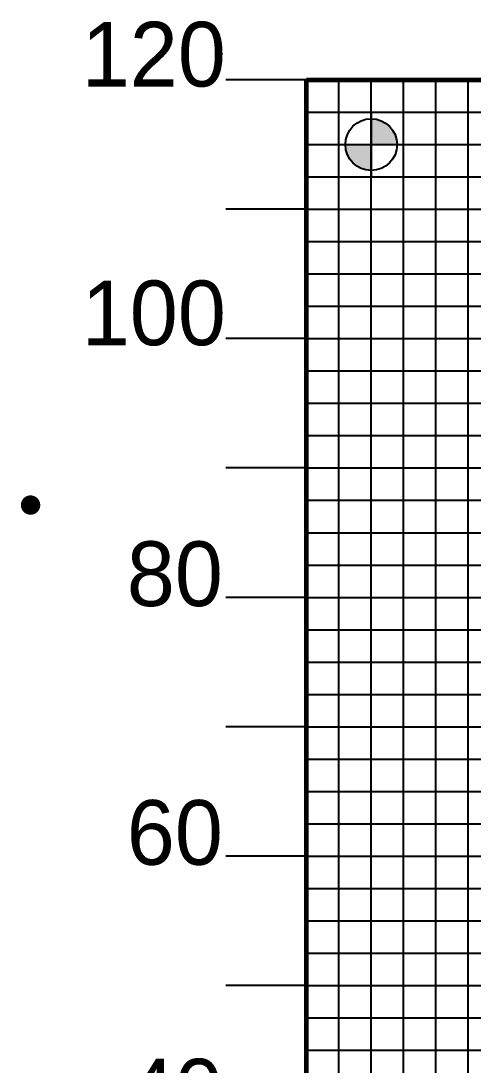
# Model space of a CAD drawing. Header units: millimetres. Extents: x -576 to 507, y -350 to 602.
# Drawn here: x -576 to -541, y 246.9 to 327.7 of the extents above; entities that cross this region are included whole.
import ezdxf

# ---------------------------------------------------------------- set-up
doc = ezdxf.new("R2010")
doc.units = ezdxf.units.MM

msp = doc.modelspace()

# ---------------------------------------------------------------- hatches: boundary and pattern name
h = msp.add_hatch(color=256)
h.dxf.hatch_style = 1
h.paths.add_polyline_path([(-438.849, 320.099), (-438.849, 318.099), (-436.849, 318.099, 0.414214)])
h.paths.add_polyline_path([(-438.849, 318.099), (-440.849, 318.099, 0.414214), (-438.849, 316.099)])
h.paths.add_polyline_path([(-548.849, 320.099), (-548.849, 318.099), (-546.849, 318.099, 0.414214)])
h.paths.add_polyline_path([(-548.849, 318.099), (-550.849, 318.099, 0.414214), (-548.849, 316.099)])
h.paths.add_polyline_path([(-548.849, 210.099), (-548.849, 208.099), (-546.849, 208.099, 0.414214)])
h.paths.add_polyline_path([(-548.849, 208.099), (-550.849, 208.099, 0.414214), (-548.849, 206.099)])
h.paths.add_polyline_path([(-438.849, 210.099), (-438.849, 208.099), (-436.849, 208.099, 0.414214)])
h.paths.add_polyline_path([(-438.849, 208.099), (-440.849, 208.099, 0.414214), (-438.849, 206.099)])

# ---------------------------------------------------------------- linework, layer by layer
for p, q in [((-553.849, 323.099), (-560.099, 323.099)), ((-551.349, 203.099), (-551.349, 323.099)), ((-548.849, 203.099), (-548.849, 323.099)), ((-546.349, 203.099), (-546.349, 323.099)), ((-546.349, 203.099), (-546.349, 323.099)), ((-546.349, 203.099), (-546.349, 323.099)), ((-546.349, 203.099), (-546.349, 323.099)), ((-543.849, 203.099), (-543.849, 323.099)), ((-541.349, 203.099), (-541.349, 323.099)), ((-541.349, 203.099), (-541.349, 323.099)), ((-541.349, 203.099), (-541.349, 323.099)), ((-541.349, 203.099), (-541.349, 323.099)), ((-553.849, 320.599), (-433.849, 320.599)), ((-548.849, 320.599), (-548.849, 315.599)), ((-548.849, 320.599), (-548.849, 315.599)), ((-553.849, 318.099), (-433.849, 318.099)), ((-551.349, 318.099), (-546.349, 318.099)), ((-551.349, 318.099), (-546.349, 318.099)), ((-548.849, 318.099), (-433.849, 318.099)), ((-553.849, 315.599), (-433.849, 315.599)), ((-553.849, 313.099), (-560.099, 313.099)), ((-553.849, 313.099), (-433.849, 313.099)), ((-553.849, 310.599), (-433.849, 310.599)), ((-553.849, 308.099), (-433.849, 308.099)), ((-553.849, 305.599), (-433.849, 305.599)), ((-553.849, 303.099), (-560.099, 303.099)), ((-553.849, 303.099), (-433.849, 303.099)), ((-548.849, 303.099), (-433.849, 303.099)), ((-553.849, 300.599), (-433.849, 300.599)), ((-553.849, 298.099), (-433.849, 298.099)), ((-553.849, 295.599), (-433.849, 295.599)), ((-553.849, 293.099), (-560.099, 293.099)), ((-553.849, 293.099), (-433.849, 293.099)), ((-553.849, 290.599), (-433.849, 290.599)), ((-553.849, 288.099), (-433.849, 288.099)), ((-548.849, 288.099), (-433.849, 288.099)), ((-553.849, 285.599), (-433.849, 285.599)), ((-553.849, 283.099), (-560.099, 283.099)), ((-553.849, 283.099), (-433.849, 283.099)), ((-553.849, 280.599), (-433.849, 280.599)), ((-553.849, 278.099), (-433.849, 278.099)), ((-553.849, 275.599), (-433.849, 275.599)), ((-553.849, 273.099), (-560.099, 273.099)), ((-553.849, 273.099), (-433.849, 273.099)), ((-548.849, 273.099), (-433.849, 273.099)), ((-553.849, 270.599), (-433.849, 270.599)), ((-553.849, 268.099), (-433.849, 268.099)), ((-553.849, 265.599), (-433.849, 265.599)), ((-553.849, 263.099), (-560.099, 263.099)), ((-553.849, 263.099), (-433.849, 263.099)), ((-553.849, 260.599), (-433.849, 260.599)), ((-553.849, 258.099), (-433.849, 258.099)), ((-548.849, 258.099), (-433.849, 258.099)), ((-553.849, 255.599), (-433.849, 255.599)), ((-553.849, 253.099), (-560.099, 253.099)), ((-553.849, 253.099), (-433.849, 253.099)), ((-553.849, 250.599), (-433.849, 250.599)), ((-553.849, 248.099), (-433.849, 248.099))]:
    msp.add_line(p, q)
at = {"lineweight": 60}
for p, q in [((-553.849, 203.099), (-553.849, 323.099)), ((-553.849, 323.099), (-433.849, 323.099))]:
    msp.add_line(p, q, dxfattribs=at)
at = {"const_width": 0.75}
msp.add_lwpolyline([(-575.582, 290.232, 1), (-574.832, 290.232, 1)], format="xyb", close=True, dxfattribs=at)
msp.add_circle((-548.849, 318.099), 2)

# ---------------------------------------------------------------- texts
at = {"lineweight": 30}
for s, p in [('120', (-571.248, 322.589)), ('100', (-571.248, 302.589)), ('80', (-567.762, 282.425)), ('60', (-567.762, 262.425)), ('40', (-567.762, 242.425))]:
    msp.add_text(s, height=5, dxfattribs=at).set_placement(p)

doc.saveas('drawing.dxf')
